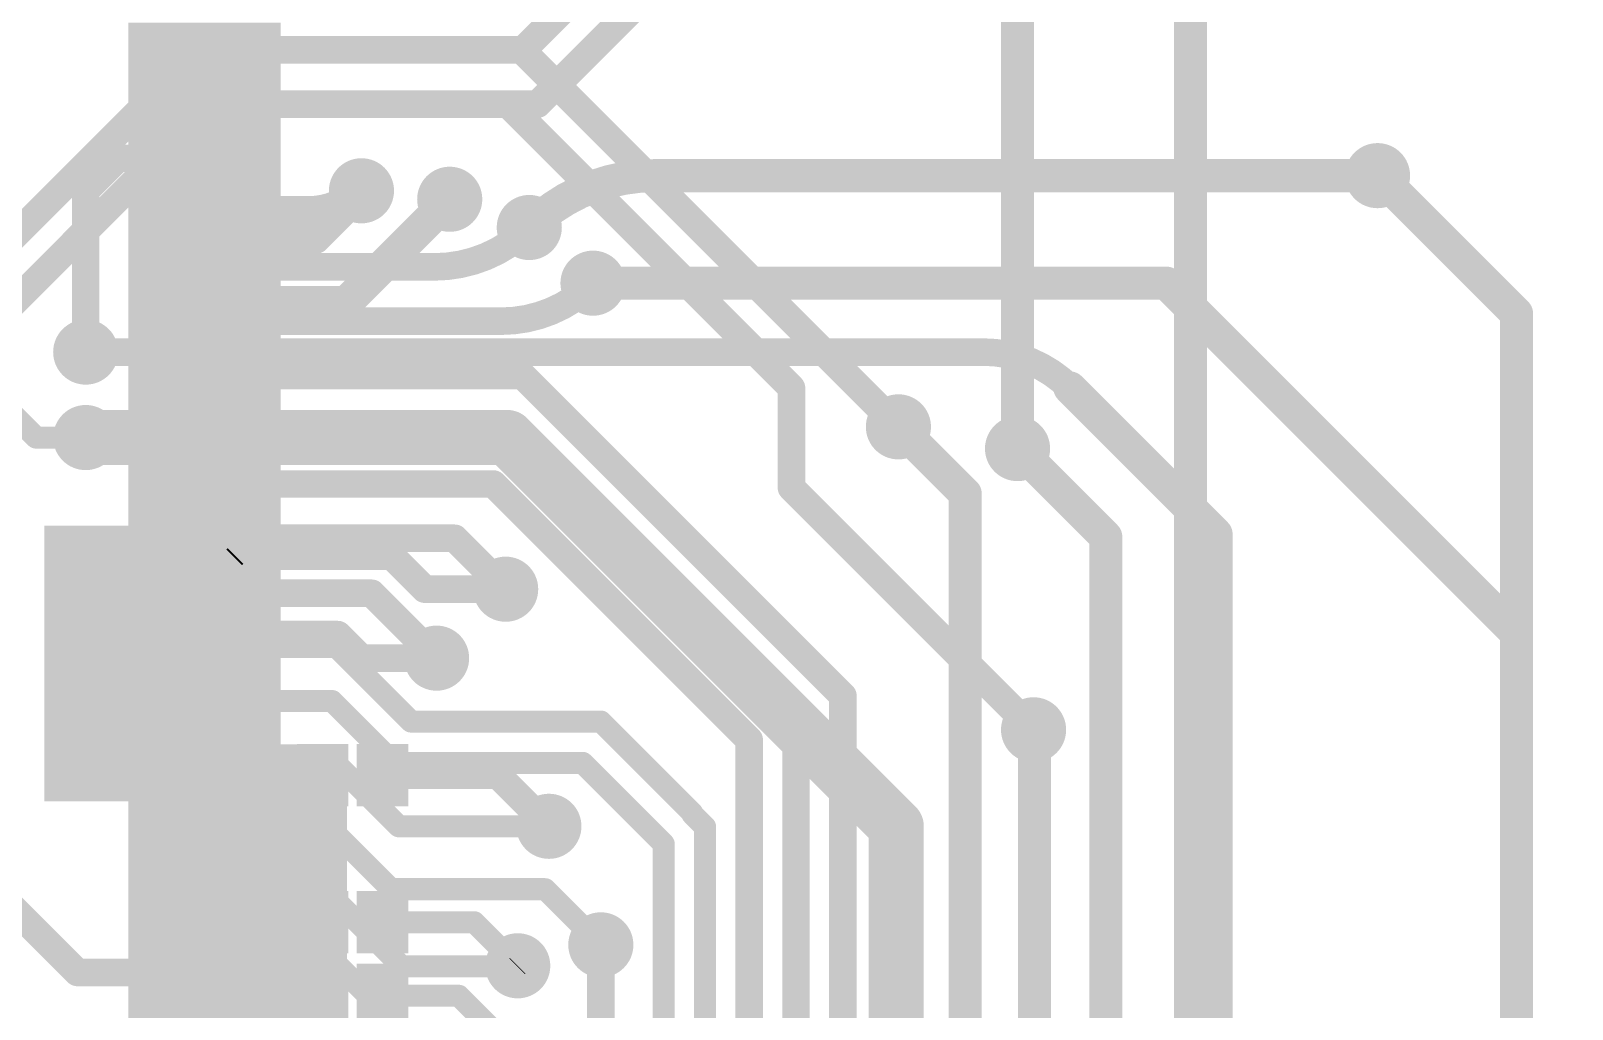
# Model space of a CAD drawing. Header units: millimetres. Extents: x -35.7 to 33.3, y -3.2 to 68.2.
# Drawn here: x 6.3 to 20.5, y 24.2 to 33.21 of the extents above; entities that cross this region are included whole.
import ezdxf

# ---------------------------------------------------------------- set-up
doc = ezdxf.new("R2010")
doc.units = ezdxf.units.MM
for name, color, linetype in [('BottomLayer', 5, 'Continuous'), ('BottomPaste', 16, 'Continuous'), ('BottomSolder', 6, 'Continuous'), ('Mechanical2', 216, 'Continuous'), ('TopLayer', 1, 'Continuous'), ('TopPaste', 8, 'Continuous'), ('TopSolder', 216, 'Continuous'), ('ViaHoleLayer', 16, 'Continuous')]:
    doc.layers.add(name, color=color, linetype=linetype)

# ---------------------------------------------------------------- blocks, each defined once
blk = doc.blocks.new('LQFP_100_23')
at = {"layer": 'TopLayer'}
for points in [[(7.14999967, 4.14999932), (8.34999981, 4.14999932), (8.34999981, 3.84999992), (7.14999967, 3.84999992)], [(7.14999967, 3.65000032), (8.34999981, 3.65000032), (8.34999981, 3.35000092), (7.14999967, 3.35000092)], [(7.14999967, 3.14999878), (8.34999981, 3.14999878), (8.34999981, 2.84999938), (7.14999967, 2.84999938)], [(7.14999967, 2.64999978), (8.34999981, 2.64999978), (8.34999981, 2.35000038), (7.14999967, 2.35000038)], [(7.14999967, 2.14999824), (8.34999981, 2.14999824), (8.34999981, 1.84999884), (7.14999967, 1.84999884)], [(7.14999967, 1.64999924), (8.34999981, 1.64999924), (8.34999981, 1.34999984), (7.14999967, 1.34999984)], [(7.14999967, 1.15000024), (8.34999981, 1.15000024), (8.34999981, 0.8500008399999999), (7.14999967, 0.8500008399999999)], [(7.14999967, 0.6499986999999999), (8.34999981, 0.6499986999999999), (8.34999981, 0.3499993), (7.14999967, 0.3499993)], [(7.14999967, 0.1499997), (8.34999981, 0.1499997), (8.34999981, -0.1499997), (7.14999967, -0.1499997)], [(7.14999967, -0.35000184), (8.34999981, -0.35000184), (8.34999981, -0.65000124), (7.14999967, -0.65000124)], [(7.14999967, -0.8500008399999999), (8.34999981, -0.8500008399999999), (8.34999981, -1.15000024), (7.14999967, -1.15000024)], [(7.14999967, -1.34999984), (8.34999981, -1.34999984), (8.34999981, -1.64999924), (7.14999967, -1.64999924)], [(7.14999967, -1.85000138), (8.34999981, -1.85000138), (8.34999981, -2.15000078), (7.14999967, -2.15000078)], [(7.14999967, -2.35000038), (8.34999981, -2.35000038), (8.34999981, -2.64999978), (7.14999967, -2.64999978)], [(7.14999967, -2.85000192), (8.34999981, -2.85000192), (8.34999981, -3.15000132), (7.14999967, -3.15000132)], [(7.14999967, -3.35000092), (8.34999981, -3.35000092), (8.34999981, -3.65000032), (7.14999967, -3.65000032)], [(7.14999967, -3.84999992), (8.34999981, -3.84999992), (8.34999981, -4.14999932), (7.14999967, -4.14999932)], [(7.14999967, -4.35000146), (8.34999981, -4.35000146), (8.34999981, -4.65000086), (7.14999967, -4.65000086)]]:
    blk.add_hatch(color=1, dxfattribs=at).paths.add_polyline_path(points)
at = {"layer": 'TopPaste'}
for points in [[(7.14999967, 4.14999932), (8.34999981, 4.14999932), (8.34999981, 3.84999992), (7.14999967, 3.84999992)], [(7.14999967, 3.65000032), (8.34999981, 3.65000032), (8.34999981, 3.35000092), (7.14999967, 3.35000092)], [(7.14999967, 3.14999878), (8.34999981, 3.14999878), (8.34999981, 2.84999938), (7.14999967, 2.84999938)], [(7.14999967, 2.64999978), (8.34999981, 2.64999978), (8.34999981, 2.35000038), (7.14999967, 2.35000038)], [(7.14999967, 2.14999824), (8.34999981, 2.14999824), (8.34999981, 1.84999884), (7.14999967, 1.84999884)], [(7.14999967, 1.64999924), (8.34999981, 1.64999924), (8.34999981, 1.34999984), (7.14999967, 1.34999984)], [(7.14999967, 1.15000024), (8.34999981, 1.15000024), (8.34999981, 0.8500008399999999), (7.14999967, 0.8500008399999999)], [(7.14999967, 0.6499986999999999), (8.34999981, 0.6499986999999999), (8.34999981, 0.3499993), (7.14999967, 0.3499993)], [(7.14999967, 0.1499997), (8.34999981, 0.1499997), (8.34999981, -0.1499997), (7.14999967, -0.1499997)], [(7.14999967, -0.35000184), (8.34999981, -0.35000184), (8.34999981, -0.65000124), (7.14999967, -0.65000124)], [(7.14999967, -0.8500008399999999), (8.34999981, -0.8500008399999999), (8.34999981, -1.15000024), (7.14999967, -1.15000024)], [(7.14999967, -1.34999984), (8.34999981, -1.34999984), (8.34999981, -1.64999924), (7.14999967, -1.64999924)], [(7.14999967, -1.85000138), (8.34999981, -1.85000138), (8.34999981, -2.15000078), (7.14999967, -2.15000078)], [(7.14999967, -2.35000038), (8.34999981, -2.35000038), (8.34999981, -2.64999978), (7.14999967, -2.64999978)], [(7.14999967, -2.85000192), (8.34999981, -2.85000192), (8.34999981, -3.15000132), (7.14999967, -3.15000132)], [(7.14999967, -3.35000092), (8.34999981, -3.35000092), (8.34999981, -3.65000032), (7.14999967, -3.65000032)], [(7.14999967, -3.84999992), (8.34999981, -3.84999992), (8.34999981, -4.14999932), (7.14999967, -4.14999932)], [(7.14999967, -4.35000146), (8.34999981, -4.35000146), (8.34999981, -4.65000086), (7.14999967, -4.65000086)]]:
    blk.add_hatch(color=8, dxfattribs=at).paths.add_polyline_path(points)
at = {"layer": 'TopSolder'}
for points in [[(7.048399669999999, 4.25159932), (8.45159981, 4.25159932), (8.45159981, 3.74839992), (7.048399669999999, 3.74839992)], [(7.048399669999999, 3.75160032), (8.45159981, 3.75160032), (8.45159981, 3.24840092), (7.048399669999999, 3.24840092)], [(7.048399669999999, 3.25159878), (8.45159981, 3.25159878), (8.45159981, 2.74839938), (7.048399669999999, 2.74839938)], [(7.048399669999999, 2.75159978), (8.45159981, 2.75159978), (8.45159981, 2.24840038), (7.048399669999999, 2.24840038)], [(7.048399669999999, 2.25159824), (8.45159981, 2.25159824), (8.45159981, 1.74839884), (7.048399669999999, 1.74839884)], [(7.048399669999999, 1.75159924), (8.45159981, 1.75159924), (8.45159981, 1.24839984), (7.048399669999999, 1.24839984)], [(7.048399669999999, 1.25160024), (8.45159981, 1.25160024), (8.45159981, 0.74840084), (7.048399669999999, 0.74840084)], [(7.048399669999999, 0.7515987), (8.45159981, 0.7515987), (8.45159981, 0.2483993), (7.048399669999999, 0.2483993)], [(7.048399669999999, 0.2515997), (8.45159981, 0.2515997), (8.45159981, -0.2515997), (7.048399669999999, -0.2515997)], [(7.048399669999999, -0.24840184), (8.45159981, -0.24840184), (8.45159981, -0.75160124), (7.048399669999999, -0.75160124)], [(7.048399669999999, -0.74840084), (8.45159981, -0.74840084), (8.45159981, -1.25160024), (7.048399669999999, -1.25160024)], [(7.048399669999999, -1.24839984), (8.45159981, -1.24839984), (8.45159981, -1.75159924), (7.048399669999999, -1.75159924)], [(7.048399669999999, -1.74840138), (8.45159981, -1.74840138), (8.45159981, -2.25160078), (7.048399669999999, -2.25160078)], [(7.048399669999999, -2.24840038), (8.45159981, -2.24840038), (8.45159981, -2.75159978), (7.048399669999999, -2.75159978)], [(7.048399669999999, -2.74840192), (8.45159981, -2.74840192), (8.45159981, -3.25160132), (7.048399669999999, -3.25160132)], [(7.048399669999999, -3.24840092), (8.45159981, -3.24840092), (8.45159981, -3.75160032), (7.048399669999999, -3.75160032)], [(7.048399669999999, -3.74839992), (8.45159981, -3.74839992), (8.45159981, -4.25159932), (7.048399669999999, -4.25159932)], [(7.048399669999999, -4.248401459999999), (8.45159981, -4.248401459999999), (8.45159981, -4.75160086), (7.048399669999999, -4.75160086)], [(7.048399669999999, -4.74840046), (8.45159981, -4.74840046), (8.45159981, -5.25159986), (7.048399669999999, -5.25159986)]]:
    blk.add_hatch(color=216, dxfattribs=at).paths.add_polyline_path(points)
blk = doc.blocks.new('R___0201_B_32')
at = {"layer": 'BottomLayer'}
for points in [[(-0.40999791, 0.18499963), (-0.13999845, 0.18499963), (-0.13999845, -0.18499963), (-0.40999791, -0.18499963)], [(0.14000099, 0.18499963), (0.41000045, 0.18499963), (0.41000045, -0.18499963), (0.14000099, -0.18499963)]]:
    blk.add_hatch(color=5, dxfattribs=at).paths.add_polyline_path(points)
at = {"layer": 'BottomPaste'}
for points in [[(-0.40999791, 0.18499963), (-0.13999845, 0.18499963), (-0.13999845, -0.18499963), (-0.40999791, -0.18499963)], [(0.14000099, 0.18499963), (0.41000045, 0.18499963), (0.41000045, -0.18499963), (0.14000099, -0.18499963)]]:
    blk.add_hatch(color=16, dxfattribs=at).paths.add_polyline_path(points)
at = {"layer": 'BottomSolder'}
for points in [[(-0.51159791, 0.28659963), (-0.03839845, 0.28659963), (-0.03839845, -0.28659963), (-0.51159791, -0.28659963)], [(0.03840099, 0.28659963), (0.51160045, 0.28659963), (0.51160045, -0.28659963), (0.03840099, -0.28659963)]]:
    blk.add_hatch(color=6, dxfattribs=at).paths.add_polyline_path(points)
blk = doc.blocks.new('R___0201_B_34')
at = {"layer": 'BottomLayer'}
for points in [[(-0.40999791, 0.18499963), (-0.13999845, 0.18499963), (-0.13999845, -0.18499963), (-0.40999791, -0.18499963)], [(0.14000099, 0.18499963), (0.41000045, 0.18499963), (0.41000045, -0.18499963), (0.14000099, -0.18499963)]]:
    blk.add_hatch(color=5, dxfattribs=at).paths.add_polyline_path(points)
at = {"layer": 'BottomPaste'}
for points in [[(-0.40999791, 0.18499963), (-0.13999845, 0.18499963), (-0.13999845, -0.18499963), (-0.40999791, -0.18499963)], [(0.14000099, 0.18499963), (0.41000045, 0.18499963), (0.41000045, -0.18499963), (0.14000099, -0.18499963)]]:
    blk.add_hatch(color=16, dxfattribs=at).paths.add_polyline_path(points)
at = {"layer": 'BottomSolder'}
for points in [[(-0.51159791, 0.28659963), (-0.03839845, 0.28659963), (-0.03839845, -0.28659963), (-0.51159791, -0.28659963)], [(0.03840099, 0.28659963), (0.51160045, 0.28659963), (0.51160045, -0.28659963), (0.03840099, -0.28659963)]]:
    blk.add_hatch(color=6, dxfattribs=at).paths.add_polyline_path(points)
blk = doc.blocks.new('R___0201_B_38')
at = {"layer": 'BottomLayer'}
for points in [[(-0.40999791, 0.18499963), (-0.13999845, 0.18499963), (-0.13999845, -0.18499963), (-0.40999791, -0.18499963)], [(0.14000099, 0.18499963), (0.41000045, 0.18499963), (0.41000045, -0.18499963), (0.14000099, -0.18499963)]]:
    blk.add_hatch(color=5, dxfattribs=at).paths.add_polyline_path(points)
at = {"layer": 'BottomPaste'}
for points in [[(-0.40999791, 0.18499963), (-0.13999845, 0.18499963), (-0.13999845, -0.18499963), (-0.40999791, -0.18499963)], [(0.14000099, 0.18499963), (0.41000045, 0.18499963), (0.41000045, -0.18499963), (0.14000099, -0.18499963)]]:
    blk.add_hatch(color=16, dxfattribs=at).paths.add_polyline_path(points)
at = {"layer": 'BottomSolder'}
for points in [[(-0.51159791, 0.28659963), (-0.03839845, 0.28659963), (-0.03839845, -0.28659963), (-0.51159791, -0.28659963)], [(0.03840099, 0.28659963), (0.51160045, 0.28659963), (0.51160045, -0.28659963), (0.03840099, -0.28659963)]]:
    blk.add_hatch(color=6, dxfattribs=at).paths.add_polyline_path(points)
blk = doc.blocks.new('R___0201_B_41')
at = {"layer": 'BottomLayer'}
for points in [[(-0.40999791, 0.18499963), (-0.13999845, 0.18499963), (-0.13999845, -0.18499963), (-0.40999791, -0.18499963)], [(0.14000099, 0.18499963), (0.41000045, 0.18499963), (0.41000045, -0.18499963), (0.14000099, -0.18499963)]]:
    blk.add_hatch(color=5, dxfattribs=at).paths.add_polyline_path(points)
at = {"layer": 'BottomPaste'}
for points in [[(-0.40999791, 0.18499963), (-0.13999845, 0.18499963), (-0.13999845, -0.18499963), (-0.40999791, -0.18499963)], [(0.14000099, 0.18499963), (0.41000045, 0.18499963), (0.41000045, -0.18499963), (0.14000099, -0.18499963)]]:
    blk.add_hatch(color=16, dxfattribs=at).paths.add_polyline_path(points)
at = {"layer": 'BottomSolder'}
for points in [[(-0.51159791, 0.28659963), (-0.03839845, 0.28659963), (-0.03839845, -0.28659963), (-0.51159791, -0.28659963)], [(0.03840099, 0.28659963), (0.51160045, 0.28659963), (0.51160045, -0.28659963), (0.03840099, -0.28659963)]]:
    blk.add_hatch(color=6, dxfattribs=at).paths.add_polyline_path(points)
blk = doc.blocks.new('R___0201_B_43')
at = {"layer": 'BottomLayer'}
for points in [[(-0.40999791, 0.18499963), (-0.13999845, 0.18499963), (-0.13999845, -0.18499963), (-0.40999791, -0.18499963)], [(0.14000099, 0.18499963), (0.41000045, 0.18499963), (0.41000045, -0.18499963), (0.14000099, -0.18499963)]]:
    blk.add_hatch(color=5, dxfattribs=at).paths.add_polyline_path(points)
at = {"layer": 'BottomPaste'}
for points in [[(-0.40999791, 0.18499963), (-0.13999845, 0.18499963), (-0.13999845, -0.18499963), (-0.40999791, -0.18499963)], [(0.14000099, 0.18499963), (0.41000045, 0.18499963), (0.41000045, -0.18499963), (0.14000099, -0.18499963)]]:
    blk.add_hatch(color=16, dxfattribs=at).paths.add_polyline_path(points)
at = {"layer": 'BottomSolder'}
for points in [[(-0.51159791, 0.28659963), (-0.03839845, 0.28659963), (-0.03839845, -0.28659963), (-0.51159791, -0.28659963)], [(0.03840099, 0.28659963), (0.51160045, 0.28659963), (0.51160045, -0.28659963), (0.03840099, -0.28659963)]]:
    blk.add_hatch(color=6, dxfattribs=at).paths.add_polyline_path(points)
blk = doc.blocks.new('R___0201_B_59')
at = {"layer": 'BottomLayer'}
for points in [[(-0.40999791, 0.18499963), (-0.13999845, 0.18499963), (-0.13999845, -0.18499963), (-0.40999791, -0.18499963)], [(0.14000099, 0.18499963), (0.41000045, 0.18499963), (0.41000045, -0.18499963), (0.14000099, -0.18499963)]]:
    blk.add_hatch(color=5, dxfattribs=at).paths.add_polyline_path(points)
at = {"layer": 'BottomPaste'}
for points in [[(-0.40999791, 0.18499963), (-0.13999845, 0.18499963), (-0.13999845, -0.18499963), (-0.40999791, -0.18499963)], [(0.14000099, 0.18499963), (0.41000045, 0.18499963), (0.41000045, -0.18499963), (0.14000099, -0.18499963)]]:
    blk.add_hatch(color=16, dxfattribs=at).paths.add_polyline_path(points)
at = {"layer": 'BottomSolder'}
for points in [[(-0.51159791, 0.28659963), (-0.03839845, 0.28659963), (-0.03839845, -0.28659963), (-0.51159791, -0.28659963)], [(0.03840099, 0.28659963), (0.51160045, 0.28659963), (0.51160045, -0.28659963), (0.03840099, -0.28659963)]]:
    blk.add_hatch(color=6, dxfattribs=at).paths.add_polyline_path(points)

msp = doc.modelspace()

# ---------------------------------------------------------------- hatches: boundary and pattern name
at = {"layer": 'BottomLayer'}
h = msp.add_hatch(color=5, dxfattribs=at)
edge = h.paths.add_edge_path()
edge.add_arc((18.7090558, 31.877), 0.2999994, 0, 360)
h = msp.add_hatch(color=5, dxfattribs=at)
edge = h.paths.add_edge_path()
edge.add_arc((9.34775626, 31.7374524), 0.2999994, 0, 360)
h = msp.add_hatch(color=5, dxfattribs=at)
edge = h.paths.add_edge_path()
edge.add_arc((10.16093726, 31.65939819999999), 0.2999994, 0, 360)
h = msp.add_hatch(color=5, dxfattribs=at)
edge = h.paths.add_edge_path()
edge.add_arc((10.89389744, 31.39912694), 0.2999994, 0, 360)
for points in [[(7.9756, 31.0896), (8.3566, 31.0896), (8.3566, 31.5214), (7.9756, 31.5214)], [(6.4262, 26.1112), (7.827599279999999, 26.1112), (7.827599279999999, 28.6512), (6.4262, 28.6512)], [(9.077573919999999, 26.02842902), (7.21520528, 27.89079766), (6.42620508, 27.10179746), (8.288573719999999, 25.23942882)], [(8.102599999999999, 20.7518), (9.215800719999999, 20.7518), (9.215800719999999, 26.6072112), (8.102599999999999, 26.6072112)]]:
    msp.add_hatch(color=5, dxfattribs=at).paths.add_polyline_path(points)
h = msp.add_hatch(color=5, dxfattribs=at)
edge = h.paths.add_edge_path()
edge.add_arc((11.4808, 30.8864), 0.2999994, 0, 360)
h = msp.add_hatch(color=5, dxfattribs=at)
edge = h.paths.add_edge_path()
edge.add_arc((6.8072, 30.2514), 0.2999994, 0, 360)
h = msp.add_hatch(color=5, dxfattribs=at)
edge = h.paths.add_edge_path()
edge.add_arc((14.29488886, 29.5626282), 0.2999994, 0, 360)
h = msp.add_hatch(color=5, dxfattribs=at)
edge = h.paths.add_edge_path()
edge.add_arc((6.8072, 29.464), 0.2999994, 0, 360)
h = msp.add_hatch(color=5, dxfattribs=at)
edge = h.paths.add_edge_path()
edge.add_arc((15.3924, 29.3624), 0.2999994, 0, 360)
h = msp.add_hatch(color=5, dxfattribs=at)
edge = h.paths.add_edge_path()
edge.add_arc((6.8072, 28.194), 0.2999994, 0, 360)
h = msp.add_hatch(color=5, dxfattribs=at)
edge = h.paths.add_edge_path()
edge.add_arc((10.67628548, 28.067), 0.2999994, 0, 360)
h = msp.add_hatch(color=5, dxfattribs=at)
edge = h.paths.add_edge_path()
edge.add_arc((6.8072, 27.4066), 0.2999994, 0, 360)
h = msp.add_hatch(color=5, dxfattribs=at)
edge = h.paths.add_edge_path()
edge.add_arc((10.03986308, 27.43172822), 0.2999994, 0, 360)
h = msp.add_hatch(color=5, dxfattribs=at)
edge = h.paths.add_edge_path()
edge.add_arc((15.5399994, 26.7716), 0.2999994, 0, 360)
h = msp.add_hatch(color=5, dxfattribs=at)
edge = h.paths.add_edge_path()
edge.add_arc((6.8072, 26.6192), 0.2999994, 0, 360)
h = msp.add_hatch(color=5, dxfattribs=at)
edge = h.paths.add_edge_path()
edge.add_arc((11.0745397, 25.8826), 0.2999994, 0, 360)
h = msp.add_hatch(color=5, dxfattribs=at)
edge = h.paths.add_edge_path()
edge.add_arc((11.55307824, 24.7904), 0.2999994, 0, 360)
h = msp.add_hatch(color=5, dxfattribs=at)
edge = h.paths.add_edge_path()
edge.add_arc((10.7875705, 24.59750986), 0.2999994, 0, 360)
at = {"layer": 'TopLayer'}
h = msp.add_hatch(color=1, dxfattribs=at)
edge = h.paths.add_edge_path()
edge.add_arc((18.7090558, 31.877), 0.2999994, 0, 360)
h = msp.add_hatch(color=1, dxfattribs=at)
edge = h.paths.add_edge_path()
edge.add_arc((9.34775626, 31.7374524), 0.2999994, 0, 360)
h = msp.add_hatch(color=1, dxfattribs=at)
edge = h.paths.add_edge_path()
edge.add_arc((10.16093726, 31.65939819999999), 0.2999994, 0, 360)
h = msp.add_hatch(color=1, dxfattribs=at)
edge = h.paths.add_edge_path()
edge.add_arc((10.89389744, 31.39912694), 0.2999994, 0, 360)
h = msp.add_hatch(color=1, dxfattribs=at)
edge = h.paths.add_edge_path()
edge.add_arc((11.4808, 30.8864), 0.2999994, 0, 360)
h = msp.add_hatch(color=1, dxfattribs=at)
edge = h.paths.add_edge_path()
edge.add_arc((6.8072, 30.2514), 0.2999994, 0, 360)
h = msp.add_hatch(color=1, dxfattribs=at)
edge = h.paths.add_edge_path()
edge.add_arc((14.29488886, 29.5626282), 0.2999994, 0, 360)
h = msp.add_hatch(color=1, dxfattribs=at)
edge = h.paths.add_edge_path()
edge.add_arc((6.8072, 29.464), 0.2999994, 0, 360)
h = msp.add_hatch(color=1, dxfattribs=at)
edge = h.paths.add_edge_path()
edge.add_arc((15.3924, 29.3624), 0.2999994, 0, 360)
h = msp.add_hatch(color=1, dxfattribs=at)
edge = h.paths.add_edge_path()
edge.add_arc((6.8072, 28.194), 0.2999994, 0, 360)
h = msp.add_hatch(color=1, dxfattribs=at)
edge = h.paths.add_edge_path()
edge.add_arc((10.67628548, 28.067), 0.2999994, 0, 360)
h = msp.add_hatch(color=1, dxfattribs=at)
edge = h.paths.add_edge_path()
edge.add_arc((6.8072, 27.4066), 0.2999994, 0, 360)
h = msp.add_hatch(color=1, dxfattribs=at)
edge = h.paths.add_edge_path()
edge.add_arc((10.03986308, 27.43172822), 0.2999994, 0, 360)
h = msp.add_hatch(color=1, dxfattribs=at)
edge = h.paths.add_edge_path()
edge.add_arc((15.5399994, 26.7716), 0.2999994, 0, 360)
h = msp.add_hatch(color=1, dxfattribs=at)
edge = h.paths.add_edge_path()
edge.add_arc((6.8072, 26.6192), 0.2999994, 0, 360)
h = msp.add_hatch(color=1, dxfattribs=at)
edge = h.paths.add_edge_path()
edge.add_arc((11.0745397, 25.8826), 0.2999994, 0, 360)
h = msp.add_hatch(color=1, dxfattribs=at)
edge = h.paths.add_edge_path()
edge.add_arc((11.55307824, 24.7904), 0.2999994, 0, 360)
h = msp.add_hatch(color=1, dxfattribs=at)
edge = h.paths.add_edge_path()
edge.add_arc((10.7875705, 24.59750986), 0.2999994, 0, 360)
at = {"layer": 'ViaHoleLayer'}
h = msp.add_hatch(color=16, dxfattribs=at)
edge = h.paths.add_edge_path()
edge.add_arc((18.7090558, 31.877), 0.1499997, 0, 360)
h = msp.add_hatch(color=16, dxfattribs=at)
edge = h.paths.add_edge_path()
edge.add_arc((9.34775626, 31.7374524), 0.1499997, 0, 360)
h = msp.add_hatch(color=16, dxfattribs=at)
edge = h.paths.add_edge_path()
edge.add_arc((10.16093726, 31.65939819999999), 0.1499997, 0, 360)
h = msp.add_hatch(color=16, dxfattribs=at)
edge = h.paths.add_edge_path()
edge.add_arc((10.89389744, 31.39912694), 0.1499997, 0, 360)
h = msp.add_hatch(color=16, dxfattribs=at)
edge = h.paths.add_edge_path()
edge.add_arc((11.4808, 30.8864), 0.1499997, 0, 360)
h = msp.add_hatch(color=16, dxfattribs=at)
edge = h.paths.add_edge_path()
edge.add_arc((6.8072, 30.2514), 0.1499997, 0, 360)
h = msp.add_hatch(color=16, dxfattribs=at)
edge = h.paths.add_edge_path()
edge.add_arc((14.29488886, 29.5626282), 0.1499997, 0, 360)
h = msp.add_hatch(color=16, dxfattribs=at)
edge = h.paths.add_edge_path()
edge.add_arc((6.8072, 29.464), 0.1499997, 0, 360)
h = msp.add_hatch(color=16, dxfattribs=at)
edge = h.paths.add_edge_path()
edge.add_arc((15.3924, 29.3624), 0.1499997, 0, 360)
h = msp.add_hatch(color=16, dxfattribs=at)
edge = h.paths.add_edge_path()
edge.add_arc((6.8072, 28.194), 0.1499997, 0, 360)
h = msp.add_hatch(color=16, dxfattribs=at)
edge = h.paths.add_edge_path()
edge.add_arc((10.67628548, 28.067), 0.1499997, 0, 360)
h = msp.add_hatch(color=16, dxfattribs=at)
edge = h.paths.add_edge_path()
edge.add_arc((6.8072, 27.4066), 0.1499997, 0, 360)
h = msp.add_hatch(color=16, dxfattribs=at)
edge = h.paths.add_edge_path()
edge.add_arc((10.03986308, 27.43172822), 0.1499997, 0, 360)
h = msp.add_hatch(color=16, dxfattribs=at)
edge = h.paths.add_edge_path()
edge.add_arc((15.5399994, 26.7716), 0.1499997, 0, 360)
h = msp.add_hatch(color=16, dxfattribs=at)
edge = h.paths.add_edge_path()
edge.add_arc((6.8072, 26.6192), 0.1499997, 0, 360)
h = msp.add_hatch(color=16, dxfattribs=at)
edge = h.paths.add_edge_path()
edge.add_arc((11.0745397, 25.8826), 0.1499997, 0, 360)
h = msp.add_hatch(color=16, dxfattribs=at)
edge = h.paths.add_edge_path()
edge.add_arc((11.55307824, 24.7904), 0.1499997, 0, 360)
h = msp.add_hatch(color=16, dxfattribs=at)
edge = h.paths.add_edge_path()
edge.add_arc((10.7875705, 24.59750986), 0.1499997, 0, 360)

# ---------------------------------------------------------------- linework, layer by layer
at = {"layer": 'BottomLayer'}
for points, const_width in [([(10.83661028, 33.03621028), (12.1158, 34.3154)], 0.254), ([(10.97161128, 32.53621128), (12.5476, 34.11219999999999)], 0.254), ([(5.507997619999999, 30.68045426), (7.86375364, 33.03621028)], 0.254), ([(7.86375364, 33.03621028), (10.83661028, 33.03621028)], 0.254), ([(5.93979762, 30.50159761999999), (7.974411279999999, 32.53621128)], 0.254), ([(7.974411279999999, 32.53621128), (10.97161128, 32.53621128)], 0.254), ([(12.04758322, 31.877), (18.7090558, 31.877)], 0.3048), ([(18.7090558, 31.877), (18.7144279, 31.877)], 0.3048), ([(8.91651506, 31.3062112), (9.34775626, 31.7374524)], 0.3048), ([(9.21013906, 30.7086), (10.16093726, 31.65939819999999)], 0.3048), ([(7.6034011, 30.8871493), (7.6034011, 31.3062112)], 0.3048), ([(8.1534, 31.3062112), (8.91651506, 31.3062112)], 0.3048), ([(7.6034011, 30.8871493), (7.781950399999999, 30.7086)], 0.3048), ([(11.4808, 30.8864), (16.764, 30.8864)], 0.3048), ([(16.764, 30.8864), (19.9898, 27.6606)], 0.3048), ([(7.781950399999999, 30.7086), (9.21013906, 30.7086)], 0.3048), ([(6.8072, 30.2514), (15.07783116, 30.2514)], 0.254), ([(15.87499746, 29.92120254), (17.22119746, 28.57500254)], 0.3048), ([(6.8072, 29.464), (10.69340254, 29.464)], 0.508), ([(10.69340254, 29.464), (14.2748, 25.88260254)], 0.508), ([(14.29488886, 29.5626282), (14.9098, 28.94771706)], 0.3048), ([(15.3924, 29.3624), (16.2052, 28.5496)], 0.3048), ([(14.9098, 5.83065636), (14.9098, 28.94771706)], 0.3048), ([(16.2052, 19.5834), (16.2052, 28.5496)], 0.3048), ([(17.22119746, 19.5834), (17.22119746, 28.57500254)], 0.3048), ([(8.153397459999999, 28.3598112), (8.17480966, 28.3598112)], 0.2032), ([(8.18679846, 28.3718), (9.62660254, 28.3718)], 0.254), ([(8.17480966, 28.3598112), (8.18679846, 28.3718)], 0.2032), ([(9.62660254, 28.3718), (9.93140254, 28.067)], 0.254), ([(7.12689964, 27.8257), (7.47199928, 27.48060036)], 0.635), ([(9.93140254, 28.067), (10.67628548, 28.067)], 0.254), ([(6.8072, 27.9908), (6.858, 27.9908)], 0.2032), ([(7.47199928, 26.99580072), (7.47199928, 27.48060036)], 0.635), ([(7.60339856, 27.6486112), (7.62079756, 27.6312122)], 0.3048), ([(7.62079756, 27.5021294), (7.62079756, 27.6312122)], 0.3048), ([(8.2042, 27.6486112), (9.1305888, 27.6486112)], 0.254), ([(9.1305888, 27.6486112), (9.34747178, 27.43172822)], 0.254), ([(19.9898, 13.4366), (19.9898, 27.6606)], 0.3048), ([(7.62079756, 27.5021294), (7.675199279999999, 27.44772768)], 0.3048), ([(7.675199279999999, 27.19900072), (7.675199279999999, 27.44772768)], 0.3048), ([(9.34747178, 27.43172822), (10.03986308, 27.43172822)], 0.254), ([(15.5399994, 26.7716), (15.5496006, 26.7619988)], 0.3048), ([(15.5496006, 5.65765696), (15.5496006, 26.7619988)], 0.3048), ([(9.541598899999999, 26.3532112), (10.6039285, 26.3532112)], 0.254), ([(10.6039285, 26.3532112), (11.04876886, 25.90837084)], 0.254), ([(14.2748, 13.97), (14.2748, 25.88260254)], 0.508), ([(11.04876886, 25.90837084), (11.06146632, 25.89567338)], 0.254), ([(11.06146632, 25.89567338), (11.0745397, 25.8826)], 0.254), ([(9.541598899999999, 24.99854792), (10.38653244, 24.99854792)], 0.2032), ([(10.38653244, 24.99854792), (10.7875705, 24.59750986)], 0.2032), ([(11.55307824, 22.8708458), (11.55307824, 24.7904)], 0.254), ([(9.541598899999999, 24.32121628), (10.24447024, 24.32121628)], 0.2032), ([(10.24447024, 24.32121628), (10.76046616, 23.80522036)], 0.2032)]:
    msp.add_lwpolyline(points, dxfattribs=dict(at, const_width=const_width))
for points, const_width in [([(7.800253639999999, 33.03621028, 1), (7.92725364, 33.03621028, 1)], 0.127), ([(7.800253639999999, 33.03621028, 1), (7.92725364, 33.03621028, 1)], 0.127), ([(10.77311028, 33.03621028, 1), (10.90011028, 33.03621028, 1)], 0.127), ([(10.77311028, 33.03621028, 1), (10.90011028, 33.03621028, 1)], 0.127), ([(7.910911279999999, 32.53621128, 1), (8.03791128, 32.53621128, 1)], 0.127), ([(7.910911279999999, 32.53621128, 1), (8.03791128, 32.53621128, 1)], 0.127), ([(10.90811128, 32.53621128, 1), (11.03511128, 32.53621128, 1)], 0.127), ([(10.90811128, 32.53621128, 1), (11.03511128, 32.53621128, 1)], 0.127), ([(11.97138322, 31.877, 1), (12.12378322, 31.877, 1)], 0.1524), ([(11.97138322, 31.877, 1), (12.12378322, 31.877, 1)], 0.1524), ([(18.6328558, 31.877, 1), (18.7852558, 31.877, 1)], 0.1524), ([(18.6328558, 31.877, 1), (18.7852558, 31.877, 1)], 0.1524), ([(18.6382279, 31.877, 1), (18.7906279, 31.877, 1)], 0.1524), ([(9.27155626, 31.7374524, 1), (9.42395626, 31.7374524, 1)], 0.1524), ([(10.08473726, 31.65939819999999, 1), (10.23713726, 31.65939819999999, 1)], 0.1524), ([(10.81769744, 31.39912694, 1), (10.97009744, 31.39912694, 1)], 0.1524), ([(7.5272011, 31.3062112, 1), (7.6796011, 31.3062112, 1)], 0.1524), ([(8.0772, 31.3062112, 1), (8.2296, 31.3062112, 1)], 0.1524), ([(8.84031506, 31.3062112, 1), (8.99271506, 31.3062112, 1)], 0.1524), ([(8.84031506, 31.3062112, 1), (8.99271506, 31.3062112, 1)], 0.1524), ([(7.5272011, 30.8871493, 1), (7.6796011, 30.8871493, 1)], 0.1524), ([(7.5272011, 30.8871493, 1), (7.6796011, 30.8871493, 1)], 0.1524), ([(11.4046, 30.8864, 1), (11.557, 30.8864, 1)], 0.1524), ([(16.6878, 30.8864, 1), (16.8402, 30.8864, 1)], 0.1524), ([(16.6878, 30.8864, 1), (16.8402, 30.8864, 1)], 0.1524), ([(7.705750399999999, 30.7086, 1), (7.8581504, 30.7086, 1)], 0.1524), ([(7.705750399999999, 30.7086, 1), (7.8581504, 30.7086, 1)], 0.1524), ([(9.13393906, 30.7086, 1), (9.28633906, 30.7086, 1)], 0.1524), ([(9.13393906, 30.7086, 1), (9.28633906, 30.7086, 1)], 0.1524), ([(6.7437, 30.2514, 1), (6.8707, 30.2514, 1)], 0.127), ([(15.01433116, 30.2514, 1), (15.14133116, 30.2514, 1)], 0.127), ([(15.01433116, 30.2514, 1), (15.14133116, 30.2514, 1)], 0.127), ([(15.79879746, 29.92120254, 1), (15.95119746, 29.92120254, 1)], 0.1524), ([(15.81085484, 29.92184516, 1), (15.93785484, 29.92184516, 1)], 0.127), ([(15.81085484, 29.92184516, 1), (15.93785484, 29.92184516, 1)], 0.127), ([(15.81149746, 29.92120254, 1), (15.93849746, 29.92120254, 1)], 0.127), ([(6.6802, 29.464, 1), (6.9342, 29.464, 1)], 0.254), ([(10.56640254, 29.464, 1), (10.82040254, 29.464, 1)], 0.254), ([(10.56640254, 29.464, 1), (10.82040254, 29.464, 1)], 0.254), ([(14.21868886, 29.5626282, 1), (14.37108886, 29.5626282, 1)], 0.1524), ([(15.3162, 29.3624, 1), (15.4686, 29.3624, 1)], 0.1524), ([(14.8336, 28.94771706, 1), (14.986, 28.94771706, 1)], 0.1524), ([(14.8336, 28.94771706, 1), (14.986, 28.94771706, 1)], 0.1524), ([(16.129, 28.5496, 1), (16.2814, 28.5496, 1)], 0.1524), ([(16.129, 28.5496, 1), (16.2814, 28.5496, 1)], 0.1524), ([(17.14499746, 28.57500254, 1), (17.29739746, 28.57500254, 1)], 0.1524), ([(17.14499746, 28.57500254, 1), (17.29739746, 28.57500254, 1)], 0.1524), ([(8.10259746, 28.3598112, 1), (8.20419746, 28.3598112, 1)], 0.1016), ([(8.123298459999999, 28.3718, 1), (8.25029846, 28.3718, 1)], 0.127), ([(8.124009659999999, 28.3598112, 1), (8.22560966, 28.3598112, 1)], 0.1016), ([(8.124009659999999, 28.3598112, 1), (8.22560966, 28.3598112, 1)], 0.1016), ([(8.13599846, 28.3718, 1), (8.23759846, 28.3718, 1)], 0.1016), ([(9.56310254, 28.3718, 1), (9.69010254, 28.3718, 1)], 0.127), ([(9.56310254, 28.3718, 1), (9.69010254, 28.3718, 1)], 0.127), ([(6.968149639999999, 27.8257, 1), (7.28564964, 27.8257, 1)], 0.3175), ([(9.86790254, 28.067, 1), (9.99490254, 28.067, 1)], 0.127), ([(9.86790254, 28.067, 1), (9.99490254, 28.067, 1)], 0.127), ([(10.61278548, 28.067, 1), (10.73978548, 28.067, 1)], 0.127), ([(6.7564, 27.9908, 1), (6.858, 27.9908, 1)], 0.1016), ([(6.8072, 27.9908, 1), (6.9088, 27.9908, 1)], 0.1016), ([(7.313249279999999, 27.48060036, 1), (7.63074928, 27.48060036, 1)], 0.3175), ([(7.313249279999999, 27.48060036, 1), (7.63074928, 27.48060036, 1)], 0.3175), ([(7.52719856, 27.6486112, 1), (7.67959856, 27.6486112, 1)], 0.1524), ([(7.54459756, 27.6312122, 1), (7.69699756, 27.6312122, 1)], 0.1524), ([(7.54459756, 27.6312122, 1), (7.69699756, 27.6312122, 1)], 0.1524), ([(8.140699999999999, 27.6486112, 1), (8.2677, 27.6486112, 1)], 0.127), ([(9.0670888, 27.6486112, 1), (9.1940888, 27.6486112, 1)], 0.127), ([(9.0670888, 27.6486112, 1), (9.1940888, 27.6486112, 1)], 0.127), ([(19.9136, 27.6606, 1), (20.066, 27.6606, 1)], 0.1524), ([(19.9136, 27.6606, 1), (20.066, 27.6606, 1)], 0.1524), ([(7.54459756, 27.5021294, 1), (7.69699756, 27.5021294, 1)], 0.1524), ([(7.54459756, 27.5021294, 1), (7.69699756, 27.5021294, 1)], 0.1524), ([(7.598999279999999, 27.44772768, 1), (7.751399279999999, 27.44772768, 1)], 0.1524), ([(7.598999279999999, 27.44772768, 1), (7.751399279999999, 27.44772768, 1)], 0.1524), ([(9.28397178, 27.43172822, 1), (9.41097178, 27.43172822, 1)], 0.127), ([(9.28397178, 27.43172822, 1), (9.41097178, 27.43172822, 1)], 0.127), ([(9.97636308, 27.43172822, 1), (10.10336308, 27.43172822, 1)], 0.127), ([(7.313249279999999, 26.99580072, 1), (7.63074928, 26.99580072, 1)], 0.3175), ([(7.598999279999999, 27.19900072, 1), (7.751399279999999, 27.19900072, 1)], 0.1524), ([(15.4637994, 26.7716, 1), (15.6161994, 26.7716, 1)], 0.1524), ([(15.4734006, 26.7619988, 1), (15.6258006, 26.7619988, 1)], 0.1524), ([(15.4734006, 26.7619988, 1), (15.6258006, 26.7619988, 1)], 0.1524), ([(9.4780989, 26.3532112, 1), (9.605098899999998, 26.3532112, 1)], 0.127), ([(10.5404285, 26.3532112, 1), (10.6674285, 26.3532112, 1)], 0.127), ([(10.5404285, 26.3532112, 1), (10.6674285, 26.3532112, 1)], 0.127), ([(14.1478, 25.88260254, 1), (14.4018, 25.88260254, 1)], 0.254), ([(14.1478, 25.88260254, 1), (14.4018, 25.88260254, 1)], 0.254), ([(10.98526886, 25.90837084, 1), (11.11226886, 25.90837084, 1)], 0.127), ([(10.98526886, 25.90837084, 1), (11.11226886, 25.90837084, 1)], 0.127), ([(10.99796632, 25.89567338, 1), (11.12496632, 25.89567338, 1)], 0.127), ([(10.99796632, 25.89567338, 1), (11.12496632, 25.89567338, 1)], 0.127), ([(11.0110397, 25.8826, 1), (11.1380397, 25.8826, 1)], 0.127), ([(9.4907989, 24.99854792, 1), (9.5923989, 24.99854792, 1)], 0.1016), ([(10.33573244, 24.99854792, 1), (10.43733244, 24.99854792, 1)], 0.1016), ([(10.33573244, 24.99854792, 1), (10.43733244, 24.99854792, 1)], 0.1016), ([(11.48957824, 24.7904, 1), (11.61657824, 24.7904, 1)], 0.127), ([(10.7367705, 24.59750986, 1), (10.8383705, 24.59750986, 1)], 0.1016), ([(9.4907989, 24.32121628, 1), (9.5923989, 24.32121628, 1)], 0.1016), ([(10.19367024, 24.32121628, 1), (10.29527024, 24.32121628, 1)], 0.1016), ([(10.19367024, 24.32121628, 1), (10.29527024, 24.32121628, 1)], 0.1016)]:
    msp.add_lwpolyline(points, format="xyb", close=True, dxfattribs=dict(at, const_width=const_width))
for points, const_width in [([(10.89389744, 31.39912694, -0.198912367379658), (12.04758322, 31.877)], 0.3048), ([(15.07783116, 30.2514, -0.1987026501877406), (15.87435484, 29.92184516)], 0.254), ([(15.87435484, 29.92184516, -0.0002017434020609239), (15.87499746, 29.92120254)], 0.254)]:
    msp.add_lwpolyline(points, format="xyb", dxfattribs=dict(at, const_width=const_width))
at = {"layer": 'Mechanical2', "const_width": 0.3809999999999999}
msp.add_lwpolyline([(33.1350874, 19.75968108, -5.376896980783756), (33.11748266, 45.28603084)], format="xyb", dxfattribs=at)
at = {"layer": 'TopLayer'}
for points, const_width in [([(15.3924, 29.3624), (15.3924, 35.0460818)], 0.3048), ([(16.9866564, 21.8126564), (16.9866564, 34.9952564)], 0.3048), ([(7.90239974, 33.03621028), (10.82130678, 33.03621028)], 0.254), ([(10.82130678, 33.03621028), (14.29488886, 29.5626282)], 0.254), ([(7.90239974, 32.53621128), (10.69459126, 32.53621128)], 0.254), ([(10.69459126, 32.53621128), (13.3096, 29.92120254)], 0.254), ([(6.8072, 31.7380112), (7.105398539999999, 32.03620974)], 0.254), ([(7.105398539999999, 32.03620974), (7.90239974, 32.03620974)], 0.254), ([(18.7144279, 31.8823721), (19.9898, 30.607)], 0.3048), ([(6.8072, 30.2514), (6.8072, 31.7380112)], 0.254), ([(9.267875799999999, 31.7374524), (9.34775626, 31.7374524)], 0.3048), ([(7.90239974, 31.53621074), (8.861915219999998, 31.53621074)], 0.3048), ([(7.90239974, 31.03620919999999), (10.01773714, 31.03620919999999)], 0.254), ([(19.9898, 15.6972), (19.9898, 30.607)], 0.3048), ([(7.90239974, 30.5362102), (10.63536608, 30.5362102)], 0.254), ([(7.90239974, 30.0362112), (10.8323888, 30.0362112)], 0.254), ([(10.8323888, 30.0362112), (13.78347764, 27.08512236)], 0.254), ([(5.842, 29.972), (6.35, 29.464)], 0.2032), ([(13.3096, 29.0019994), (13.3096, 29.92120254)], 0.254), ([(6.35, 29.464), (6.7818, 29.464)], 0.2032), ([(6.7818, 29.464), (6.8072, 29.464)], 0.254), ([(7.90239974, 29.53620966), (10.68540154, 29.53620966)], 0.254), ([(10.68540154, 29.53620966), (13.2588, 26.9628112)], 0.254), ([(7.90239974, 29.03621066), (10.56238934, 29.03621066)], 0.254), ([(10.56238934, 29.03621066), (12.91987764, 26.67872236)], 0.254), ([(13.3096, 29.0019994), (15.5399994, 26.7716)], 0.254), ([(7.90239974, 28.53620912), (10.20707636, 28.53620912)], 0.254), ([(10.20707636, 28.53620912), (10.67628548, 28.067)], 0.254), ([(7.90105862, 28.0296112), (9.44197756, 28.0296112)], 0.254), ([(9.44197756, 28.0296112), (10.03986054, 27.43172822)], 0.254), ([(3.7846, 27.4828), (6.731190499999999, 24.5362095)], 0.254), ([(7.801917339999999, 27.53621112), (7.90239974, 27.53621112)], 0.2032), ([(7.90239974, 27.53621112), (9.11598888, 27.53621112)], 0.2032), ([(9.11598888, 27.53621112), (9.8044, 26.8478)], 0.2032), ([(10.03986054, 27.43172822), (10.03986308, 27.43172822)], 0.2032), ([(7.90239974, 27.03620958), (9.07717514, 27.03620958)], 0.2032), ([(9.07717514, 27.03620958), (9.646584719999998, 26.4668)], 0.2032), ([(13.78347764, 22.12590952), (13.78347764, 27.08512236)], 0.254), ([(13.2588, 26.95045664), (13.2588, 26.9628112)], 0.254), ([(13.2588, 26.95045664), (13.35167764, 26.857579)], 0.254), ([(13.35167764, 22.82587764), (13.35167764, 26.857579)], 0.254), ([(9.8044, 26.8478), (11.55307824, 26.8478)], 0.2032), ([(11.55307824, 26.8478), (12.3952, 26.00567824)], 0.2032), ([(12.91987764, 23.3780838), (12.91987764, 26.67872236)], 0.254), ([(7.90239974, 26.53621058), (9.03835886, 26.53621058)], 0.2032), ([(9.03835886, 26.53621058), (9.69196944, 25.8826)], 0.2032), ([(9.646584719999998, 26.4668), (11.38579384, 26.4668)], 0.2032), ([(11.38579384, 26.4668), (12.13247764, 25.7201162)], 0.2032), ([(7.90239974, 26.03620904), (8.88879096, 26.03620904)], 0.2032), ([(8.88879096, 26.03620904), (9.6217994, 25.3032006)], 0.2032), ([(12.3952, 25.99620912), (12.3952, 26.00567824)], 0.2032), ([(12.3952, 25.99620912), (12.51347764, 25.87793148)], 0.2032), ([(9.69196944, 25.8826), (11.0745397, 25.8826)], 0.2032), ([(12.51347764, 23.89267764), (12.51347764, 25.87793148)], 0.2032), ([(12.13247764, 24.06572784), (12.13247764, 25.7201162)], 0.2032), ([(7.92682438, 25.5404112), (8.76973862, 25.5404112)], 0.2032), ([(8.76973862, 25.5404112), (9.718149219999999, 24.5920006)], 0.2032), ([(9.6217994, 25.3032006), (11.04027764, 25.3032006)], 0.2032), ([(11.04027764, 25.3032006), (11.55307824, 24.7904)], 0.2032), ([(7.90239974, 25.03621104), (8.69498896, 25.03621104)], 0.2032), ([(8.69498896, 25.03621104), (9.92597964, 23.80522036)], 0.2032), ([(6.731190499999999, 24.5362095), (7.90239974, 24.5362095)], 0.254), ([(9.718149219999999, 24.5920006), (10.7820587, 24.5920006)], 0.2032), ([(10.7820587, 24.5920006), (10.78756796, 24.59750986)], 0.2032), ([(10.78756796, 24.59750986), (10.7875705, 24.59750986)], 0.2032)]:
    msp.add_lwpolyline(points, dxfattribs=dict(at, const_width=const_width))
for points, const_width in [([(7.83889974, 33.03621028, 1), (7.96589974, 33.03621028, 1)], 0.127), ([(10.75780678, 33.03621028, 1), (10.88480678, 33.03621028, 1)], 0.127), ([(10.75780678, 33.03621028, 1), (10.88480678, 33.03621028, 1)], 0.127), ([(7.83889974, 32.53621128, 1), (7.96589974, 32.53621128, 1)], 0.127), ([(10.63109126, 32.53621128, 1), (10.75809126, 32.53621128, 1)], 0.127), ([(10.63109126, 32.53621128, 1), (10.75809126, 32.53621128, 1)], 0.127), ([(7.041898539999999, 32.03620974, 1), (7.16889854, 32.03620974, 1)], 0.127), ([(7.041898539999999, 32.03620974, 1), (7.16889854, 32.03620974, 1)], 0.127), ([(7.83889974, 32.03620974, 1), (7.96589974, 32.03620974, 1)], 0.127), ([(18.6382279, 31.8823721, 1), (18.7906279, 31.8823721, 1)], 0.1524), ([(6.7437, 31.7380112, 1), (6.8707, 31.7380112, 1)], 0.127), ([(6.7437, 31.7380112, 1), (6.8707, 31.7380112, 1)], 0.127), ([(9.191675799999999, 31.7374524, 1), (9.3440758, 31.7374524, 1)], 0.1524), ([(9.27155626, 31.7374524, 1), (9.42395626, 31.7374524, 1)], 0.1524), ([(9.27155626, 31.7374524, 1), (9.42395626, 31.7374524, 1)], 0.1524), ([(7.82619974, 31.53621074, 1), (7.97859974, 31.53621074, 1)], 0.1524), ([(8.785715219999998, 31.53621074, 1), (8.938115219999998, 31.53621074, 1)], 0.1524), ([(8.785715219999998, 31.53621074, 1), (8.938115219999998, 31.53621074, 1)], 0.1524), ([(10.83039744, 31.39912694, 1), (10.95739744, 31.39912694, 1)], 0.127), ([(10.82982848, 31.39855798, 1), (10.95682848, 31.39855798, 1)], 0.127), ([(10.82982848, 31.39855798, 1), (10.95682848, 31.39855798, 1)], 0.127), ([(7.83889974, 31.03620919999999, 1), (7.96589974, 31.03620919999999, 1)], 0.127), ([(9.95423714, 31.03620919999999, 1), (10.08123714, 31.03620919999999, 1)], 0.127), ([(9.95423714, 31.03620919999999, 1), (10.08123714, 31.03620919999999, 1)], 0.127), ([(11.4173, 30.8864, 1), (11.5443, 30.8864, 1)], 0.127), ([(19.9136, 30.607, 1), (20.066, 30.607, 1)], 0.1524), ([(19.9136, 30.607, 1), (20.066, 30.607, 1)], 0.1524), ([(7.83889974, 30.5362102, 1), (7.96589974, 30.5362102, 1)], 0.127), ([(10.57186608, 30.5362102, 1), (10.69886608, 30.5362102, 1)], 0.127), ([(10.57186608, 30.5362102, 1), (10.69886608, 30.5362102, 1)], 0.127), ([(6.7437, 30.2514, 1), (6.8707, 30.2514, 1)], 0.127), ([(7.83889974, 30.0362112, 1), (7.96589974, 30.0362112, 1)], 0.127), ([(10.7688888, 30.0362112, 1), (10.8958888, 30.0362112, 1)], 0.127), ([(10.7688888, 30.0362112, 1), (10.8958888, 30.0362112, 1)], 0.127), ([(13.2461, 29.92120254, 1), (13.3731, 29.92120254, 1)], 0.127), ([(13.2461, 29.92120254, 1), (13.3731, 29.92120254, 1)], 0.127), ([(14.23138886, 29.5626282, 1), (14.35838886, 29.5626282, 1)], 0.127), ([(6.2992, 29.464, 1), (6.400799999999999, 29.464, 1)], 0.1016), ([(6.2992, 29.464, 1), (6.400799999999999, 29.464, 1)], 0.1016), ([(6.7183, 29.464, 1), (6.8453, 29.464, 1)], 0.127), ([(6.7437, 29.464, 1), (6.8707, 29.464, 1)], 0.127), ([(6.731, 29.464, 1), (6.8326, 29.464, 1)], 0.1016), ([(7.83889974, 29.53620966, 1), (7.96589974, 29.53620966, 1)], 0.127), ([(10.62190154, 29.53620966, 1), (10.74890154, 29.53620966, 1)], 0.127), ([(10.62190154, 29.53620966, 1), (10.74890154, 29.53620966, 1)], 0.127), ([(15.3162, 29.3624, 1), (15.4686, 29.3624, 1)], 0.1524), ([(7.83889974, 29.03621066, 1), (7.96589974, 29.03621066, 1)], 0.127), ([(10.49888934, 29.03621066, 1), (10.62588934, 29.03621066, 1)], 0.127), ([(10.49888934, 29.03621066, 1), (10.62588934, 29.03621066, 1)], 0.127), ([(13.2461, 29.0019994, 1), (13.3731, 29.0019994, 1)], 0.127), ([(13.2461, 29.0019994, 1), (13.3731, 29.0019994, 1)], 0.127), ([(7.83889974, 28.53620912, 1), (7.96589974, 28.53620912, 1)], 0.127), ([(10.14357636, 28.53620912, 1), (10.27057636, 28.53620912, 1)], 0.127), ([(10.14357636, 28.53620912, 1), (10.27057636, 28.53620912, 1)], 0.127), ([(7.837558619999999, 28.0296112, 1), (7.964558619999999, 28.0296112, 1)], 0.127), ([(9.378477559999999, 28.0296112, 1), (9.50547756, 28.0296112, 1)], 0.127), ([(9.378477559999999, 28.0296112, 1), (9.50547756, 28.0296112, 1)], 0.127), ([(10.61278548, 28.067, 1), (10.73978548, 28.067, 1)], 0.127), ([(7.75111734, 27.53621112, 1), (7.85271734, 27.53621112, 1)], 0.1016), ([(7.85159974, 27.53621112, 1), (7.95319974, 27.53621112, 1)], 0.1016), ([(7.85159974, 27.53621112, 1), (7.95319974, 27.53621112, 1)], 0.1016), ([(9.065188880000001, 27.53621112, 1), (9.166788879999999, 27.53621112, 1)], 0.1016), ([(9.065188880000001, 27.53621112, 1), (9.166788879999999, 27.53621112, 1)], 0.1016), ([(9.97636054, 27.43172822, 1), (10.10336054, 27.43172822, 1)], 0.127), ([(9.98906054, 27.43172822, 1), (10.09066054, 27.43172822, 1)], 0.1016), ([(9.98906308, 27.43172822, 1), (10.09066308, 27.43172822, 1)], 0.1016), ([(7.85159974, 27.03620958, 1), (7.95319974, 27.03620958, 1)], 0.1016), ([(9.026375139999999, 27.03620958, 1), (9.12797514, 27.03620958, 1)], 0.1016), ([(9.026375139999999, 27.03620958, 1), (9.12797514, 27.03620958, 1)], 0.1016), ([(13.71997764, 27.08512236, 1), (13.84697764, 27.08512236, 1)], 0.127), ([(13.71997764, 27.08512236, 1), (13.84697764, 27.08512236, 1)], 0.127), ([(13.1953, 26.9628112, 1), (13.3223, 26.9628112, 1)], 0.127), ([(13.1953, 26.9628112, 1), (13.3223, 26.9628112, 1)], 0.127), ([(13.1953, 26.95045664, 1), (13.3223, 26.95045664, 1)], 0.127), ([(13.1953, 26.95045664, 1), (13.3223, 26.95045664, 1)], 0.127), ([(13.28817764, 26.857579, 1), (13.41517764, 26.857579, 1)], 0.127), ([(13.28817764, 26.857579, 1), (13.41517764, 26.857579, 1)], 0.127), ([(9.7536, 26.8478, 1), (9.8552, 26.8478, 1)], 0.1016), ([(9.7536, 26.8478, 1), (9.8552, 26.8478, 1)], 0.1016), ([(11.50227824, 26.8478, 1), (11.60387824, 26.8478, 1)], 0.1016), ([(11.50227824, 26.8478, 1), (11.60387824, 26.8478, 1)], 0.1016), ([(15.4764994, 26.7716, 1), (15.6034994, 26.7716, 1)], 0.127), ([(12.85637764, 26.67872236, 1), (12.98337764, 26.67872236, 1)], 0.127), ([(12.85637764, 26.67872236, 1), (12.98337764, 26.67872236, 1)], 0.127), ([(7.85159974, 26.53621058, 1), (7.95319974, 26.53621058, 1)], 0.1016), ([(8.98755886, 26.53621058, 1), (9.08915886, 26.53621058, 1)], 0.1016), ([(8.98755886, 26.53621058, 1), (9.08915886, 26.53621058, 1)], 0.1016), ([(9.59578472, 26.4668, 1), (9.697384719999999, 26.4668, 1)], 0.1016), ([(9.59578472, 26.4668, 1), (9.697384719999999, 26.4668, 1)], 0.1016), ([(11.33499384, 26.4668, 1), (11.43659384, 26.4668, 1)], 0.1016), ([(11.33499384, 26.4668, 1), (11.43659384, 26.4668, 1)], 0.1016), ([(7.85159974, 26.03620904, 1), (7.95319974, 26.03620904, 1)], 0.1016), ([(8.837990959999999, 26.03620904, 1), (8.93959096, 26.03620904, 1)], 0.1016), ([(8.837990959999999, 26.03620904, 1), (8.93959096, 26.03620904, 1)], 0.1016), ([(12.3444, 26.00567824, 1), (12.446, 26.00567824, 1)], 0.1016), ([(12.3444, 26.00567824, 1), (12.446, 26.00567824, 1)], 0.1016), ([(12.3444, 25.99620912, 1), (12.446, 25.99620912, 1)], 0.1016), ([(12.3444, 25.99620912, 1), (12.446, 25.99620912, 1)], 0.1016), ([(9.64116944, 25.8826, 1), (9.74276944, 25.8826, 1)], 0.1016), ([(9.64116944, 25.8826, 1), (9.74276944, 25.8826, 1)], 0.1016), ([(11.0237397, 25.8826, 1), (11.1253397, 25.8826, 1)], 0.1016), ([(12.46267764, 25.87793148, 1), (12.56427764, 25.87793148, 1)], 0.1016), ([(12.46267764, 25.87793148, 1), (12.56427764, 25.87793148, 1)], 0.1016), ([(12.08167764, 25.7201162, 1), (12.18327764, 25.7201162, 1)], 0.1016), ([(12.08167764, 25.7201162, 1), (12.18327764, 25.7201162, 1)], 0.1016), ([(7.87602438, 25.5404112, 1), (7.97762438, 25.5404112, 1)], 0.1016), ([(8.71893862, 25.5404112, 1), (8.820538619999999, 25.5404112, 1)], 0.1016), ([(8.71893862, 25.5404112, 1), (8.820538619999999, 25.5404112, 1)], 0.1016), ([(9.5709994, 25.3032006, 1), (9.6725994, 25.3032006, 1)], 0.1016), ([(9.5709994, 25.3032006, 1), (9.6725994, 25.3032006, 1)], 0.1016), ([(10.98947764, 25.3032006, 1), (11.09107764, 25.3032006, 1)], 0.1016), ([(10.98947764, 25.3032006, 1), (11.09107764, 25.3032006, 1)], 0.1016), ([(7.85159974, 25.03621104, 1), (7.95319974, 25.03621104, 1)], 0.1016), ([(8.644188960000001, 25.03621104, 1), (8.745788959999999, 25.03621104, 1)], 0.1016), ([(8.644188960000001, 25.03621104, 1), (8.745788959999999, 25.03621104, 1)], 0.1016), ([(11.50227824, 24.7904, 1), (11.60387824, 24.7904, 1)], 0.1016), ([(6.6676905, 24.5362095, 1), (6.7946905, 24.5362095, 1)], 0.127), ([(6.6676905, 24.5362095, 1), (6.7946905, 24.5362095, 1)], 0.127), ([(7.83889974, 24.5362095, 1), (7.96589974, 24.5362095, 1)], 0.127), ([(9.66734922, 24.5920006, 1), (9.76894922, 24.5920006, 1)], 0.1016), ([(9.66734922, 24.5920006, 1), (9.76894922, 24.5920006, 1)], 0.1016), ([(10.7312587, 24.5920006, 1), (10.8328587, 24.5920006, 1)], 0.1016), ([(10.7312587, 24.5920006, 1), (10.8328587, 24.5920006, 1)], 0.1016), ([(10.73676796, 24.59750986, 1), (10.83836796, 24.59750986, 1)], 0.1016), ([(10.73676796, 24.59750986, 1), (10.83836796, 24.59750986, 1)], 0.1016), ([(10.7367705, 24.59750986, 1), (10.8383705, 24.59750986, 1)], 0.1016)]:
    msp.add_lwpolyline(points, format="xyb", close=True, dxfattribs=dict(at, const_width=const_width))
for points, const_width in [([(9.34775626, 31.7374524, -0.1989122584707891), (8.861915219999998, 31.53621074)], 0.3048), ([(10.89389744, 31.39912694, -0.0001622427498600148), (10.89332848, 31.39855798)], 0.254), ([(10.89332848, 31.39855798, -0.1987437107549839), (10.01773714, 31.03620919999999)], 0.254), ([(11.4808, 30.8864, -0.198912367379658), (10.63536608, 30.5362102)], 0.254)]:
    msp.add_lwpolyline(points, format="xyb", dxfattribs=dict(at, const_width=const_width))

# ---------------------------------------------------------------- block references
for name, p in [('LQFP_100_23', (0.1524, 29.03621066)), ('R___0201_B_59', (7.878399279999999, 31.3062112))]:
    msp.add_blockref(name, p)
at = {"rotation": 180}
for name, p in [('R___0201_B_32', (7.878399279999999, 28.3598112)), ('R___0201_B_34', (7.878399279999999, 27.6486112)), ('R___0201_B_38', (9.26660072, 26.3532112)), ('R___0201_B_41', (9.26660072, 24.99853776)), ('R___0201_B_43', (9.26660072, 24.3313966))]:
    msp.add_blockref(name, p, dxfattribs=at)

doc.saveas('drawing.dxf')
